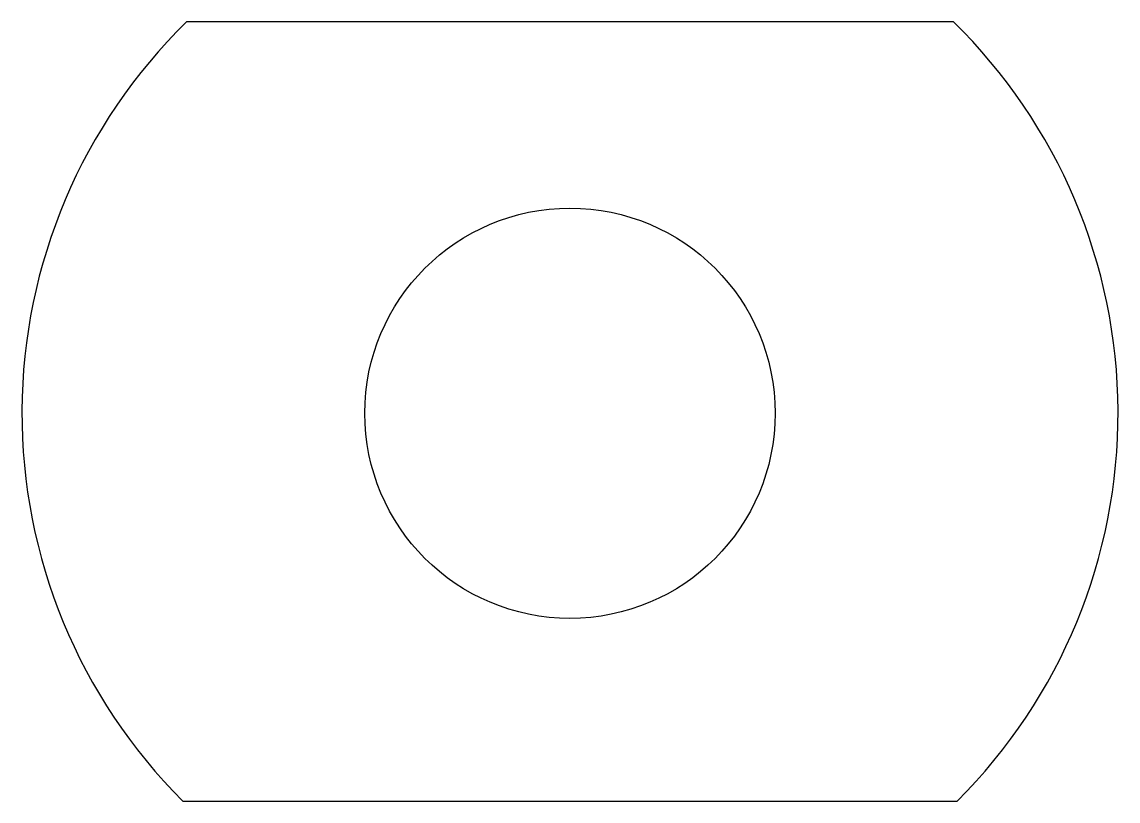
# Model space of a CAD drawing. Header units: millimetres. Extents: x 57.4 to 78.1, y 4.6 to 19.4.
import ezdxf

# ---------------------------------------------------------------- set-up
doc = ezdxf.new("R2010")
doc.units = ezdxf.units.MM
doc.layers.add('CUTOUTS', color=1, linetype='CONTINUOUS')
doc.layers.add('PERIMETER', color=5, linetype='CONTINUOUS')

msp = doc.modelspace()

# ---------------------------------------------------------------- linework, layer by layer
at = {"layer": 'CUTOUTS'}
msp.add_circle((67.788, 11.966), 3.875, dxfattribs=at)
at = {"layer": 'PERIMETER'}
msp.add_lwpolyline([(75.033, 19.359), (60.544, 19.359, 0.417417), (60.475, 4.641), (75.102, 4.641, 0.417417)], format="xyb", close=True, dxfattribs=at)

doc.saveas('drawing.dxf')
